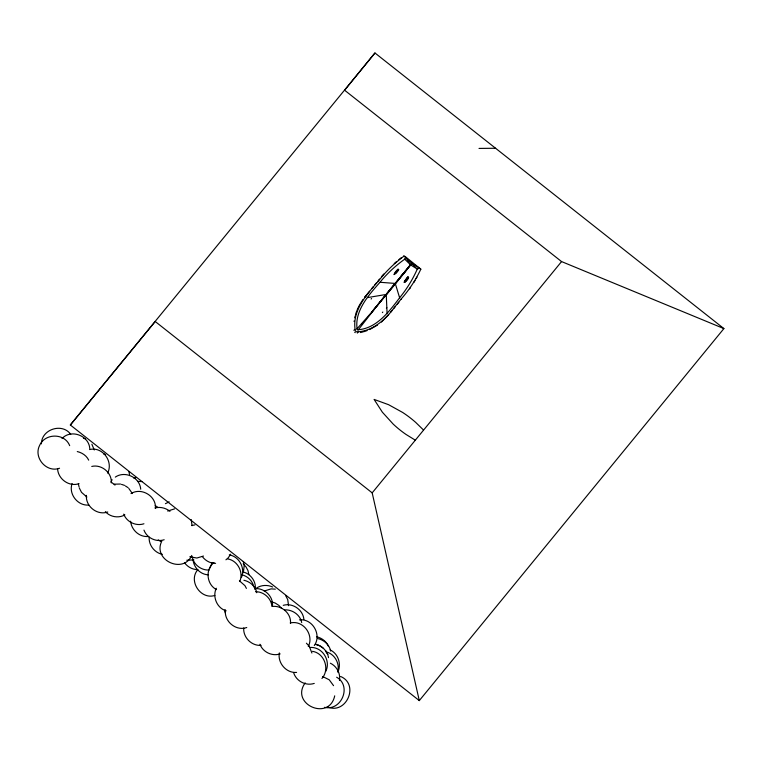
<?xml version="1.0" encoding="UTF-8"?>
<svg xmlns="http://www.w3.org/2000/svg" width="762" height="762" viewBox="0 0 762 762"><rect width="100%" height="100%" fill="white"/><g stroke="black" fill="none" stroke-linecap="round" stroke-linejoin="round"><path stroke-width="1.14" d="M41.415 443.865C41.319 429.368 62.265 422.415 70.733 434.378M86.401 495.357C85.42 506.311 97.269 515.769 107.756 511.997M111.271 482.851C112.157 472.764 101.489 464.039 91.764 466.439M149.161 537.181C148.59 545.116 154.581 552.831 162.401 554.336M155.381 508.244C156.534 496.052 141.256 487.07 131.016 493.595M192.043 525.685L191.214 519.57M225.438 609.838C223.761 621.135 235.849 631.469 246.755 627.526M243.726 627.945C242.973 637.346 251.593 646.1 261.071 645.357M255.26 589.216C256.318 581.482 250.622 573.719 243.088 571.986M272.396 606.466C273.796 596.741 264.595 587.873 255.003 588.626M279.33 652.901C277.482 662.959 286.236 673.265 296.58 672.417M288.56 605.685L287.731 599.58L285.779 595.884M290.512 623.183C291.294 613.791 282.264 605.676 273.072 606.371M339.481 680.466C340.69 673.465 336.728 666.274 330.375 663.207M337.928 671.132C339.671 662.778 334.327 653.682 325.869 651.796M354.073 321.478L354.12 320.964M404.965 256.365L420.824 269.177A131.883 127.625 22.6 0 1 413.728 282.188L412.109 284.702A136.027 131.635 22.6 0 1 401.174 298.999L401.441 299.104M354.701 317.792L355.159 316.011M72.114 483.537C68.313 493.919 77.686 506.035 88.725 505.054M107.633 473.088C113.624 461.543 102.508 446.284 89.583 449.561M161.801 541.144C152.305 559.841 183.156 574.586 191.767 555.45M209.817 568.223L212.265 562.48M216.294 588.245C212.179 596.741 217.037 608.238 226.181 610.838M239.744 581.539C243.802 572.3 237.715 560.584 227.648 558.889M241.402 577.539C245.469 568.3 239.382 556.584 229.314 554.888M243.326 572.7L244.221 565.518L243.307 561.47M356.568 311.468L355.521 314.611M308.296 646.528C314.287 634.984 303.171 619.716 290.236 623.002M325.736 671.417C331.222 660.549 322.116 646.309 309.743 647.49M337.842 672.227C341.595 664.197 338.347 653.672 330.098 649.9M334.708 695.839C329.194 721.624 289.789 704.174 305.181 682.885M420.824 269.177L419.529 268.157L417.271 269.081L416.728 270.329A129.55 125.359 22.6 0 1 411.394 280.74L409.899 283.273A134.179 129.845 22.6 0 1 399.621 297.78C389.211 311.534 376.199 328.993 357.245 329.794C353.987 311.201 368.741 295.084 379.981 282.273A134.179 129.845 22.6 0 1 392.211 269.31L394.411 267.329A129.55 125.359 22.6 0 1 403.622 259.975L404.746 259.185L405.46 257.042L403.679 255.946M401.174 298.999L388.306 315.125L381.448 322.078M356.93 310.591L357.645 308.858M356.854 328.993L371.98 311.849L404.251 272.415M387.067 313.115L386.267 294.789L371.78 312.096L411.918 263.328L419.529 268.157M394.392 273.634C396.888 268.643 401.555 267.443 395.859 273.215A9.668 9.115 -87.3 0 1 394.964 274.063L393.944 274.577L398.078 269.119M385.743 294.904L394.983 283.416L379.981 282.273M395.135 284.207L395.345 283.702L399.621 297.79M407.622 278.692L408.632 277.454L407.918 277.016L405.079 280.502A9.668 8.658 -25.8 0 0 404.432 281.54C402.793 284.95 410.661 277.501 407.927 276.997L406.689 278.521M357.845 308.362L359.112 305.81M359.35 305.314L362.969 299.504M416.128 278.616L416.976 277.149M413.89 282.359L415.023 280.492M197.625 569.89C188.119 581.177 200.844 600.008 214.855 595.446M230.638 554.231L228.314 557.727L225.933 559.813M314.296 645.528C321.964 634.975 312.639 618.449 299.466 619.849M321.935 678.494C330.013 669.446 324.669 653.244 312.477 651.329M409.556 288.836L410.547 287.445M400.555 277.587L410.623 264.909L417.271 269.081L405.46 257.042L410.623 264.919L404.746 259.185M403.241 274.301L411.69 263.147M358.13 329.994L385.905 294.503L367.427 297.609M364.722 297.209L369.589 291.246M404.165 256.022A131.731 127.483 22.6 0 0 392.649 265.519L390.468 267.586A136.169 131.769 22.6 0 0 378.447 281.045C366.627 294.361 351.444 311.468 355.359 330.87A2.677 2.591 22.6 0 0 356.578 331.832C369.103 331.699 380.686 323.679 388.591 314.363M361.617 323.555L361.607 324.488M378.409 280.445L379.476 279.102M398.717 269.729L395.973 273.091M406.641 278.578L404.241 282.331L406.089 280.578M405.594 281.188L407.565 278.749M374.952 52.978L344.605 90.221L561.565 261.576L723.9 328.593L419.3 700.602L70.342 424.986L374.952 52.978L723.9 328.593M404.946 281.978L405.527 281.264M371.846 288.484L373.351 286.636M374.856 284.798L376.371 282.959M371.123 299.047L371.58 298.494M400.402 277.768L386.096 295.189M405.174 280.368L405.746 279.673M406.022 279.34L406.822 278.359M406.946 278.216L407.527 277.482M407.918 277.016L408.508 277.739M406.613 279.94L407.27 279.121M407.47 278.892L407.946 278.301M390.573 312.363L392.078 310.525M393.583 308.686L395.087 306.838M397.354 304.076L398.859 302.238M419.3 700.602L372.18 492.871L561.565 261.576M70.342 424.986L155.219 321.507L372.18 492.871M394.773 283.921L398.85 278.959M386.382 308.172L386.829 307.619M400.441 276.768L403.136 273.491M404.489 271.863L410.394 264.728M382.381 312.582L382.829 312.049M381.419 276.739L383.753 274.053M357.33 333.07L358.207 332.022M111.519 480.584L112.214 479.822M353.863 330.327L354.816 329.346M394.23 263.595L396.526 261.595M62.055 438.512C70.961 428.806 89.002 435.54 89.783 448.599M214.008 562.594C204.968 569.224 206.607 584.616 216.503 589.617M254.975 589.388C259.613 584.987 266.938 584.406 272.644 587.007M398.869 259.651L401.25 257.766M377.542 325.06L369.627 329.575M115.319 477.098C125.025 470.383 139.884 477.422 140.722 489.223M124.854 514.902C118.643 518.474 110.004 517.027 105.346 511.588M165.421 503.682L169.164 501.853M167.669 511.035L174.593 508.873M203.473 556.041L196.872 558.022L189.814 556.793M264.185 591.045L271.12 588.883L275.339 589.15M365.065 296.761L365.865 296.408M367.084 330.613L363.512 331.803M362.655 332.022L360.426 332.565M59.56 468.239C46.587 473.04 33.337 457.705 39.576 445.503C44.901 433.064 64.684 432.835 69.685 445.665M79.058 483.641C69.228 487.089 58.35 479.269 57.598 469.106M133.779 478.079L135.836 477.679M114.205 484.165L120.491 484.041M155.077 508.006C160.22 506.52 165.84 508.025 169.974 511.302M143.932 523.78C135.979 526.437 126.644 522.008 123.73 514.131M191.795 525.504L194.891 524.904M164.163 539.753C156.2 542.411 146.875 537.991 143.961 530.104M193.891 559.908L186.776 560.222M283.264 605.333C292.598 602.532 303.095 609.781 303.895 619.487M280.149 653.901C272.186 656.568 262.861 652.139 259.937 644.252M314.249 683.409C305.991 686.191 296.428 681.276 293.732 673.008M377.876 281.121L378.447 281.045M479.012 148.419L495.586 148.257M398.593 269.929L397.954 269.396M137.798 481.336L142.018 481.603M148.047 536.524C139.236 537.172 131.378 529.866 130.607 521.218M215.598 563.356C210.379 563.48 205.426 560.727 202.33 556.603M209.188 570.014C201.273 570.538 193.548 564.623 192.215 556.774M197.853 569.605C192.643 569.728 187.69 566.976 184.595 562.851M208.388 574.815C200.311 574.643 193.767 567.471 193.005 559.641M255.499 591.722C263.7 591.493 271.215 598.246 271.977 606.409M284.626 609.876C292.36 609.419 300.247 614.848 301.704 622.602M324.479 707.327C341.376 711.432 352.12 685.924 336.642 677.218M83.439 438.188L85.449 438.855M103.613 453.904L105.632 454.571M77.276 451.561C82.039 452.676 86.582 455.628 88.697 460.143M121.491 484.375L124.52 485.365M241.925 574.777C247.698 576.177 252.66 581.015 253.775 586.902M243.897 580.263C250.041 581.577 255.584 586.416 256.746 592.722M271.224 601.732L275.253 603.066L278.816 605.361L281.673 608.467M316.487 636.727C321.631 637.88 326.327 641.299 328.393 646.233M317.783 638.585C323.926 639.899 329.47 644.738 330.641 651.034M315.449 644.195C321.097 645.319 325.688 649.462 327.784 654.768M315.392 644.338L319.421 645.671L322.983 647.957M322.65 676.504L329.241 679.799L333.556 685.676M327.346 706.784C345.919 715.308 359.845 684.676 340.662 676.494M415.166 440.093L405.936 434.388A106.147 102.718 22.6 0 1 393.192 424.091L382.391 412.223L374.104 399.421L388.591 404.689L402.698 412.48A109.595 106.061 22.6 0 1 415.7 422.405L423.443 429.958M125.406 485.946L128.083 487.661M155.21 505.577L157.877 507.302M110.9 481.822L115.005 485.099M239.411 580.806L244.935 585.635L246.402 588.407M158.22 539.858L160.82 541.534M86.897 497.043L81.515 492.347L79.305 487.994M355.244 332.651L354.673 332.194M243.164 563.804L246.021 566.899L247.974 570.605L248.888 574.653M306.41 643.195L309.267 646.3L311.906 653.034M128.797 488.442L132.398 493.547M325.898 650.919L327.851 654.625M91.869 444.256L94.278 449.98M225.333 612.838L224.552 610.029M328.079 655.634L328.536 657.663M128.892 471.688L129.578 474.726M78.362 483.851L79.067 486.956"/></g></svg>
